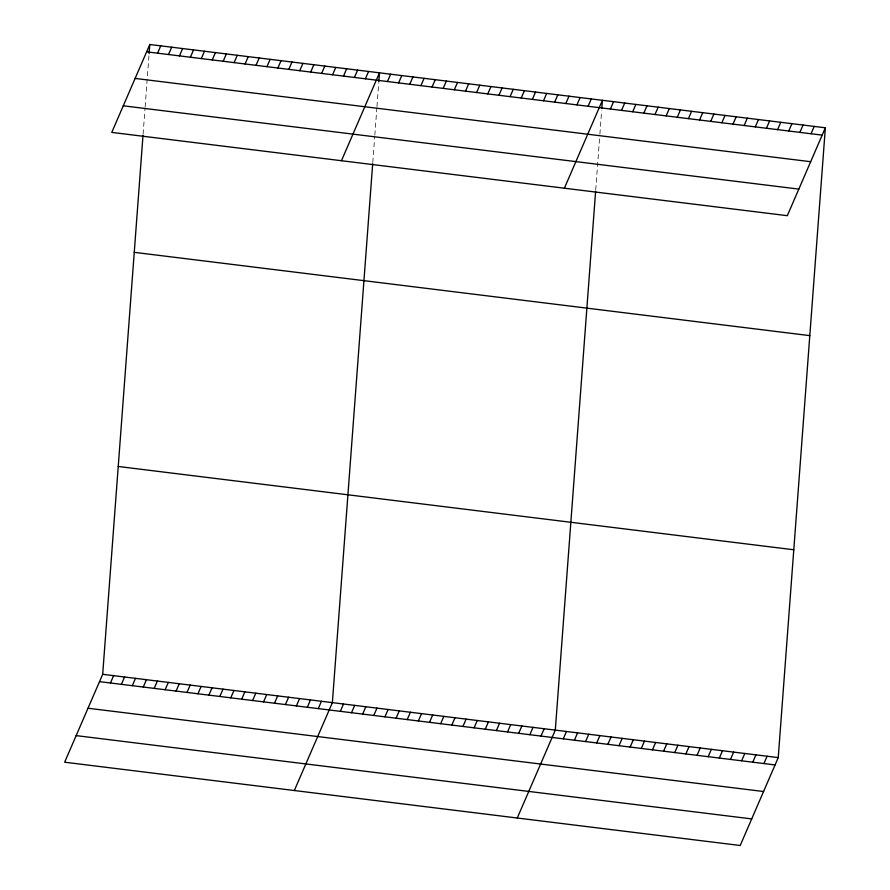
<?xml version="1.0" encoding="UTF-8"?>
<svg xmlns="http://www.w3.org/2000/svg" width="890" height="890" viewBox="0 0 890 890"><rect width="100%" height="100%" fill="white"/><g stroke="black" fill="none" stroke-linecap="round" stroke-linejoin="round"><path stroke-width="0.67" stroke-dasharray="4.45 3.34" d="M143.101 134.134L145.037 108.146M145.137 106.856L149.019 54.891M372.788 162.447L374.723 136.47M374.824 135.169L376.87 107.89M376.959 106.589L378.706 83.215M595.71 189.937L599.793 135.38M599.893 134.078L601.64 110.694"/><path stroke-width="1.33" d="M825.353 127.793L787.316 215.691L111.762 132.399L149.798 44.5L825.353 127.793L778.238 757.601L740.202 845.5L64.647 762.207L102.684 674.308L143.001 135.425M149.119 53.589L149.798 44.5M372.688 163.749L332.37 702.633L294.334 790.531M378.806 81.913L379.485 72.824L341.449 160.723M595.621 191.239L555.304 730.111L517.268 818.01M601.84 108.102L602.419 100.303L564.382 188.202M157.563 53.178L160.734 45.846M168.499 54.535L171.681 47.192M179.446 55.881L182.617 48.55M190.382 57.227L193.553 49.896M201.318 58.573L204.489 51.242M212.254 59.919L215.424 52.588M223.19 61.276L226.36 53.945M234.126 62.623L237.296 55.291M245.062 63.969L248.243 56.637M256.009 65.315L259.179 57.983M266.944 66.661L270.115 59.33M277.88 68.018L281.051 60.687M288.816 69.364L291.987 62.033M299.752 70.711L302.923 63.379M310.688 72.057L313.858 64.725M321.624 73.414L324.805 66.071M332.571 74.76L335.741 67.429M343.507 76.106L346.677 68.775M354.443 77.452L357.613 70.121M365.378 78.798L368.549 71.467M110.449 682.986L113.62 675.655M121.385 684.343L124.555 677.012M387.462 81.524L390.632 74.193M132.321 685.689L135.491 678.358M398.609 82.903L401.779 75.572M143.257 687.035L146.438 679.704M409.756 84.272L412.927 76.941M154.192 688.382L157.374 681.05M420.903 85.651L424.074 78.32M165.139 689.728L168.31 682.396M432.051 87.02L435.221 79.688M176.075 691.085L179.246 683.754M443.198 88.399L446.368 81.068M187.011 692.431L190.182 685.1M454.345 89.768L457.516 82.436M197.947 693.777L201.118 686.446M465.492 91.147L468.663 83.816M208.883 695.123L212.054 687.792M476.639 92.516L479.81 85.184M219.819 696.481L223.001 689.138M487.787 93.895L490.957 86.564M230.766 697.827L233.937 690.495M498.934 95.263L502.105 87.932M241.702 699.173L244.872 691.841M510.07 96.643L513.252 89.312M252.638 700.519L255.808 693.188M521.217 98.022L524.399 90.68M263.574 701.865L266.744 694.534M532.365 99.391L535.546 92.059M274.509 703.222L277.68 695.891M543.512 100.77L546.694 93.439M285.445 704.569L288.616 697.237M554.659 102.139L557.83 94.807M296.381 705.915L299.563 698.583M565.806 103.518L568.977 96.187M307.328 707.261L310.499 699.929M576.954 104.887L580.124 97.555M318.264 708.618L321.435 701.276M588.101 106.266L591.272 98.935M340.347 711.332L343.518 704.001M610.395 109.014L613.566 101.683M351.494 712.712L354.665 705.381M621.543 110.382L624.713 103.051M362.642 714.08L365.812 706.749M632.69 111.762L635.861 104.43M373.789 715.46L376.959 708.129M643.837 113.13L647.008 105.799M384.936 716.828L388.107 709.497M654.984 114.51L658.155 107.178M396.083 718.208L399.254 710.876M666.132 115.878L669.302 108.547M407.22 719.576L410.401 712.245M677.279 117.258L680.45 109.926M418.367 720.956L421.549 713.624M688.426 118.637L691.597 111.295M429.514 722.335L432.696 714.993M699.573 120.005L702.744 112.674M440.661 723.703L443.843 716.372M710.71 121.385L713.891 114.053M451.809 725.083L454.979 717.752M721.857 122.753L725.039 115.422M462.956 726.451L466.126 719.12M733.004 124.133L736.186 116.801M474.103 727.831L477.274 720.5M744.151 125.501L747.322 118.17M485.25 729.199L488.421 721.868M755.298 126.881L758.469 119.549M496.397 730.579L499.568 723.247M766.446 128.249L769.616 120.918M507.545 731.947L510.715 724.616M777.593 129.629L780.764 122.297M518.692 733.327L521.863 725.995M788.74 130.997L791.911 123.665M529.839 734.695L533.01 727.364M799.888 132.376L803.058 125.045M540.986 736.075L544.157 728.743M811.035 133.745L814.205 126.413M563.281 738.822L566.452 731.491M574.428 740.191L577.599 732.859M585.576 741.57L588.746 734.239M596.723 742.95L599.893 735.607M607.859 744.318L611.041 736.987M619.006 745.698L622.188 738.366M630.153 747.066L633.335 739.735M641.301 748.446L644.471 741.114M652.448 749.814L655.619 742.482M663.595 751.193L666.766 743.862M674.742 752.562L677.913 745.23M685.89 753.941L689.06 746.61M697.037 755.31L700.207 747.978M708.184 756.689L711.355 749.358M719.331 758.058L722.502 750.726M730.479 759.437L733.649 752.106M741.626 760.805L744.797 753.474M752.773 762.185L755.944 754.854M763.92 763.564L767.091 756.222M146.628 51.831L822.182 135.124M135.124 78.42L810.679 161.713M123.265 105.81L798.819 189.103M134.257 252.337L809.8 335.63M118.237 466.471L793.78 549.764M102.684 674.308L778.238 757.601M99.513 681.64L775.068 764.933M88.01 708.229L763.553 791.522M76.151 735.618L751.705 818.911"/></g></svg>
